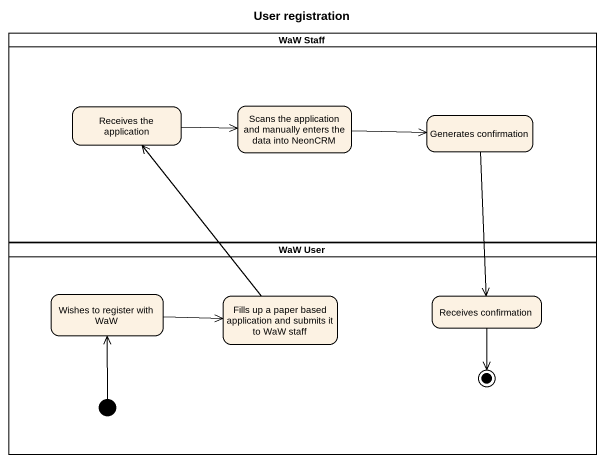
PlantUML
@startuml
title User registration
hide empty description
state "WaW Staff" as WaW_Staff <<partition>> {
  state "Receives the application" as Receives_the_application
  state "Scans the application and manually enters the data into NeonCRM" as Scans_the_application_and
  state "Generates confirmation" as Generates_confirmation
}
state "WaW User" as WaW_User <<partition>> {
  state "Wishes to register with WaW" as Wishes_to_register_with_WaW
  state "Fills up a paper based application and submits it to WaW staff" as Fills_up_a_paper_based
  state "Receives confirmation" as Receives_confirmation
  Receives_confirmation --> [*]
  [*] -up-> Wishes_to_register_with_WaW
}
Receives_the_application -right-> Scans_the_application_and
Scans_the_application_and -right-> Generates_confirmation
Generates_confirmation --> Receives_confirmation
Wishes_to_register_with_WaW -right-> Fills_up_a_paper_based
Fills_up_a_paper_based -up-> Receives_the_application
@enduml
